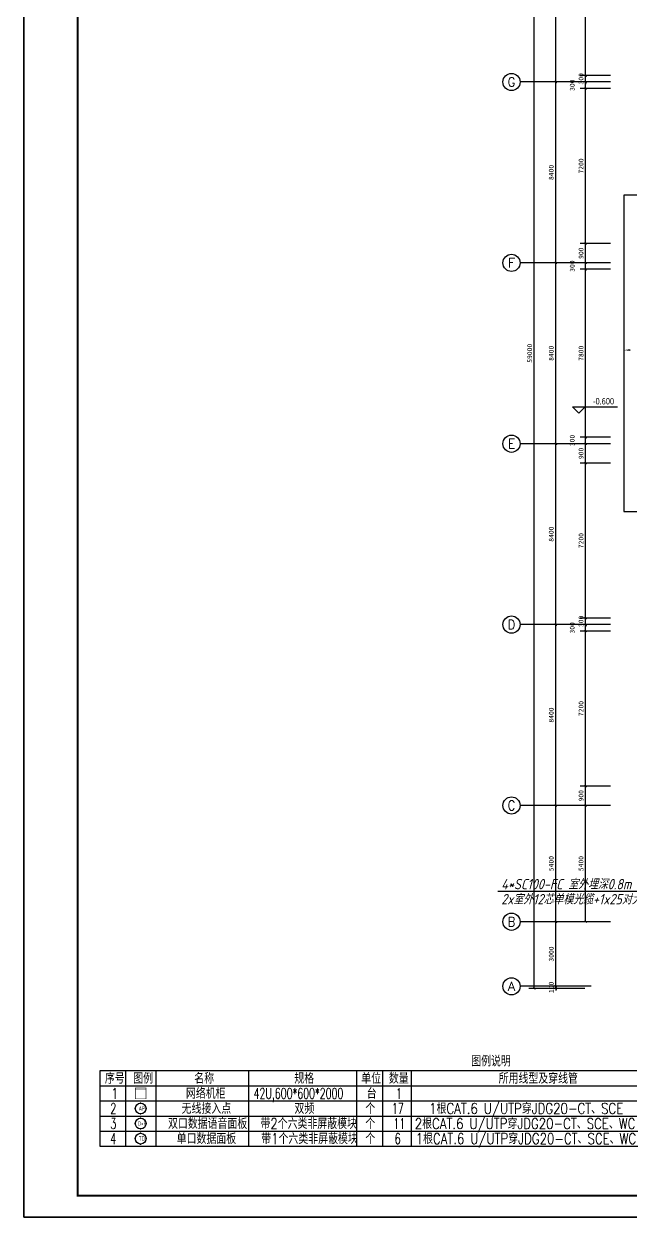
# Model space of a CAD drawing. Extents: x 9734459 to 9908434, y 5249905 to 5598782.
# Drawn here: x 9734459 to 9762607, y 5249905 to 5305325 of the extents above; entities that cross this region are included whole.
import ezdxf
from ezdxf.enums import TextEntityAlignment as Align

# ---------------------------------------------------------------- set-up
doc = ezdxf.new("R2010")
doc.units = 0
doc.header["$LTSCALE"] = 1000
doc.header["$MEASUREMENT"] = 0
doc.linetypes.add('接地线', pattern=[1.35002, 0.5, -1e-05, 1e-05, 0.5, -0.125, 0.1, -0.125])
for name, color, linetype in [('1-建筑底图', 8, 'Continuous'), ('AXIS_TEXT', 7, 'Continuous'), ('BTTK', 7, 'Continuous'), ('CABLETRAY_DIM', 3, 'Continuous'), ('PUB_TITLE', 7, 'Continuous'), ('TEL_TAB', 7, 'Continuous'), ('电-线路-接地网', 6, '接地线')]:
    doc.layers.add(name, color=color, linetype=linetype)
doc.layers.add('yichutu', color=7, linetype='Continuous', true_color=0xffffff, plot=False)
doc.styles.add('_TCH_AXIS', font='COMPLEX', dxfattribs={"bigfont": 'GBCBIG'})
doc.styles.add('_TCH_DIM', font='')
doc.styles.add('_TEL_ATTDEF', font='GBENOR', dxfattribs={"width": 0.8, "height": 3, "bigfont": 'GBCBIG'})
doc.styles.add('_TEL_DIM', font='SIMPLEX', dxfattribs={"width": 0.8, "height": 3.5, "bigfont": 'HZTXT'})
doc.styles.add('COMPLEX', font='COMPLEX')
doc.styles.add('HZ(TK)', font='tssdeng.shx', dxfattribs={"width": 0.9, "bigfont": 'tssdchn.shx'})
doc.styles.get("Standard").update_dxf_attribs({"font": 'gbeitc.shx', "bigfont": 'gbcbig.shx'})
doc.styles.add('黑体_T3', font='')
doc.styles.get('_TCH_DIM').set_extended_font_data('Microsoft YaHei')
doc.styles.get('黑体_T3').set_extended_font_data('SimHei')
doc.dimstyles.new('_TCH_ARCH&&100', dxfattribs={"dimtxt": 225.316456, "dimasz": 100, "dimexe": 250, "dimexo": 300, "dimgap": 100, "dimtad": 1, "dimdec": 0, "dimzin": 0, "dimdsep": 46, "dimtxsty": '黑体_T3', "dimblk": 'ARCHTICK', "dimcen": 0.09, "dimclrt": 7, "dimazin": 2, "dimtfac": 1, "dimtdec": 0, "dimtix": 1, "dimtmove": 2, "dimatfit": 3, "dimfxl": 100, "dimtolj": 1, "dimtzin": 0, "dimarcsym": 0})

# ---------------------------------------------------------------- blocks, each defined once
blk = doc.blocks.new('vhtemplate_2020年新竖式图框_A0')
at = {"layer": 'PUB_TITLE', "color": 7}
blk.add_lwpolyline([(0, 0), (1189, 0), (1189, 841), (0, 841)], close=True, dxfattribs=at)
at = {"layer": 'PUB_TITLE', "const_width": 1}
blk.add_lwpolyline([(25, 10), (1179, 10), (1179, 831), (25, 831)], close=True, dxfattribs=at)
at = {"layer": 'BTTK', "color": 4, "style": 'HZ(TK)', "width": 0.9}
for tag, p in [('合作单位', (1144, 743.5)), ('建设单位', (1144, 209.5)), ('工程名称', (1144, 176.5)), ('子项名称', (1154, 160)), ('图纸名称', (1144, 141))]:
    blk.add_attdef(tag, text='', height=3.5, dxfattribs=at).set_placement(p, align=Align.MIDDLE_CENTER)
for tag, p in [('注册证书号', (1156.5, 309.01)), ('注册印章号', (1156.5, 301.01)), ('设计号', (1154, 193)), ('图别', (1137.75, 34)), ('图号', (1170.25, 34)), ('版本号', (1137.75, 26)), ('日期', (1170.25, 26))]:
    blk.add_attdef(tag, text='', height=3.5, dxfattribs=at).set_placement(p, align=Align.MIDDLE)
blk = doc.blocks.new('yct-1189-841-118900-84100-100-0.0')
at = {"layer": 'yichutu', "color": 7, "true_color": 0xffffff}
blk.add_lwpolyline([(0, 0), (0, 84100), (118900, 84100), (118900, 0)], close=True, dxfattribs=at)
blk = doc.blocks.new('_ArchTick')
at = {"color": 0, "linetype": 'ByBlock', "const_width": 0.4}
blk.add_lwpolyline([(-0.5, -0.5), (0.5, 0.5)], dxfattribs=at)
blk = doc.blocks.new('*D124')
at = {"layer": '1-建筑底图', "color": 0, "lineweight": -2, "transparency": 16777216}
for p, q in [((9582644, 5314633), (9581241, 5314633)), ((9581491, 5307433), (9581491, 5314633)), ((9582644, 5307433), (9581241, 5307433))]:
    blk.add_line(p, q, dxfattribs=at)
at = {"layer": 'Defpoints', "color": 0}
for p in [(9581491, 5314633), (9582944, 5314633), (9582944, 5307433)]:
    blk.add_point(p, dxfattribs=at)
at = {"layer": '1-建筑底图', "color": 0, "lineweight": -2, "transparency": 16777216, "xscale": 100, "yscale": 100, "zscale": 100}
for p, rotation in [((9581491, 5314633), 90), ((9581491, 5307433), 270)]:
    blk.add_blockref('_ArchTick', p, dxfattribs=dict(at, rotation=rotation))
at = {"layer": '1-建筑底图', "color": 7, "transparency": 16777216, "insert": (9581277, 5311033), "char_height": 225.3, "attachment_point": 5, "rotation": 90, "style": '黑体_T3'}
blk.add_mtext('\\A1;7200', dxfattribs=at)
blk = doc.blocks.new('*D125')
at = {"layer": '1-建筑底图', "color": 0, "lineweight": -2, "transparency": 16777216}
for p, q in [((9582644, 5307433), (9581241, 5307433)), ((9582644, 5307133), (9581241, 5307133)), ((9581491, 5307433), (9581491, 5307533)), ((9581491, 5307133), (9581491, 5307433)), ((9581491, 5307133), (9581491, 5307033))]:
    blk.add_line(p, q, dxfattribs=at)
at = {"layer": 'Defpoints', "color": 0}
for p in [(9581491, 5307433), (9582944, 5307433), (9582944, 5307133)]:
    blk.add_point(p, dxfattribs=at)
at = {"layer": '1-建筑底图', "color": 0, "lineweight": -2, "transparency": 16777216, "xscale": 100, "yscale": 100, "zscale": 100}
for p, rotation in [((9581491, 5307433), 270), ((9581491, 5307133), 90)]:
    blk.add_blockref('_ArchTick', p, dxfattribs=dict(at, rotation=rotation))
at = {"layer": '1-建筑底图', "color": 7, "transparency": 16777216, "insert": (9581277, 5307283), "char_height": 225.3, "attachment_point": 5, "rotation": 90, "style": '黑体_T3'}
blk.add_mtext('\\A1;300', dxfattribs=at)
blk = doc.blocks.new('*D126')
at = {"layer": '1-建筑底图', "color": 0, "lineweight": -2, "transparency": 16777216}
for p, q in [((9582644, 5307133), (9581241, 5307133)), ((9581491, 5306833), (9581491, 5307133)), ((9582644, 5306833), (9581241, 5306833))]:
    blk.add_line(p, q, dxfattribs=at)
at = {"layer": 'Defpoints', "color": 0}
for p in [(9581491, 5307133), (9582944, 5307133), (9582944, 5306833)]:
    blk.add_point(p, dxfattribs=at)
at = {"layer": '1-建筑底图', "color": 0, "lineweight": -2, "transparency": 16777216, "xscale": 100, "yscale": 100, "zscale": 100}
for p, rotation in [((9581491, 5307133), 90), ((9581491, 5306833), 270)]:
    blk.add_blockref('_ArchTick', p, dxfattribs=dict(at, rotation=rotation))
at = {"layer": '1-建筑底图', "color": 7, "transparency": 16777216, "insert": (9580866, 5306983), "char_height": 225.3, "attachment_point": 5, "rotation": 90, "style": '黑体_T3'}
blk.add_mtext('\\A1;300', dxfattribs=at)
blk = doc.blocks.new('*D127')
at = {"layer": '1-建筑底图', "color": 0, "lineweight": -2, "transparency": 16777216}
for p, q in [((9582644, 5306833), (9581241, 5306833)), ((9581491, 5299633), (9581491, 5306833)), ((9582644, 5299633), (9581241, 5299633))]:
    blk.add_line(p, q, dxfattribs=at)
at = {"layer": 'Defpoints', "color": 0}
for p in [(9581491, 5306833), (9582944, 5306833), (9582944, 5299633)]:
    blk.add_point(p, dxfattribs=at)
at = {"layer": '1-建筑底图', "color": 0, "lineweight": -2, "transparency": 16777216, "xscale": 100, "yscale": 100, "zscale": 100}
for p, rotation in [((9581491, 5306833), 90), ((9581491, 5299633), 270)]:
    blk.add_blockref('_ArchTick', p, dxfattribs=dict(at, rotation=rotation))
at = {"layer": '1-建筑底图', "color": 7, "transparency": 16777216, "insert": (9581277, 5303233), "char_height": 225.3, "attachment_point": 5, "rotation": 90, "style": '黑体_T3'}
blk.add_mtext('\\A1;7200', dxfattribs=at)
blk = doc.blocks.new('*D128')
at = {"layer": '1-建筑底图', "color": 0, "lineweight": -2, "transparency": 16777216}
for p, q in [((9582644, 5299633), (9581241, 5299633)), ((9581491, 5298733), (9581491, 5299633)), ((9582644, 5298733), (9581241, 5298733))]:
    blk.add_line(p, q, dxfattribs=at)
at = {"layer": 'Defpoints', "color": 0}
for p in [(9581491, 5299633), (9582944, 5299633), (9582944, 5298733)]:
    blk.add_point(p, dxfattribs=at)
at = {"layer": '1-建筑底图', "color": 0, "lineweight": -2, "transparency": 16777216, "xscale": 100, "yscale": 100, "zscale": 100}
for p, rotation in [((9581491, 5299633), 90), ((9581491, 5298733), 270)]:
    blk.add_blockref('_ArchTick', p, dxfattribs=dict(at, rotation=rotation))
at = {"layer": '1-建筑底图', "color": 7, "transparency": 16777216, "insert": (9581277, 5299183), "char_height": 225.3, "attachment_point": 5, "rotation": 90, "style": '黑体_T3'}
blk.add_mtext('\\A1;900', dxfattribs=at)
blk = doc.blocks.new('*D129')
at = {"layer": '1-建筑底图', "color": 0, "lineweight": -2, "transparency": 16777216}
for p, q in [((9582644, 5298733), (9581241, 5298733)), ((9581491, 5298433), (9581491, 5298733)), ((9582644, 5298433), (9581241, 5298433))]:
    blk.add_line(p, q, dxfattribs=at)
at = {"layer": 'Defpoints', "color": 0}
for p in [(9581491, 5298733), (9582944, 5298733), (9582944, 5298433)]:
    blk.add_point(p, dxfattribs=at)
at = {"layer": '1-建筑底图', "color": 0, "lineweight": -2, "transparency": 16777216, "xscale": 100, "yscale": 100, "zscale": 100}
for p, rotation in [((9581491, 5298733), 90), ((9581491, 5298433), 270)]:
    blk.add_blockref('_ArchTick', p, dxfattribs=dict(at, rotation=rotation))
at = {"layer": '1-建筑底图', "color": 7, "transparency": 16777216, "insert": (9580866, 5298583), "char_height": 225.3, "attachment_point": 5, "rotation": 90, "style": '黑体_T3'}
blk.add_mtext('\\A1;300', dxfattribs=at)
blk = doc.blocks.new('*D130')
at = {"layer": '1-建筑底图', "color": 0, "lineweight": -2, "transparency": 16777216}
for p, q in [((9582644, 5298433), (9581241, 5298433)), ((9581491, 5290633), (9581491, 5298433)), ((9582644, 5290633), (9581241, 5290633))]:
    blk.add_line(p, q, dxfattribs=at)
at = {"layer": 'Defpoints', "color": 0}
for p in [(9581491, 5298433), (9582944, 5298433), (9582944, 5290633)]:
    blk.add_point(p, dxfattribs=at)
at = {"layer": '1-建筑底图', "color": 0, "lineweight": -2, "transparency": 16777216, "xscale": 100, "yscale": 100, "zscale": 100}
for p, rotation in [((9581491, 5298433), 90), ((9581491, 5290633), 270)]:
    blk.add_blockref('_ArchTick', p, dxfattribs=dict(at, rotation=rotation))
at = {"layer": '1-建筑底图', "color": 7, "transparency": 16777216, "insert": (9581277, 5294533), "char_height": 225.3, "attachment_point": 5, "rotation": 90, "style": '黑体_T3'}
blk.add_mtext('\\A1;7800', dxfattribs=at)
blk = doc.blocks.new('*D131')
at = {"layer": '1-建筑底图', "color": 0, "lineweight": -2, "transparency": 16777216}
for p, q in [((9582644, 5290633), (9581241, 5290633)), ((9581491, 5290333), (9581491, 5290633)), ((9582644, 5290333), (9581241, 5290333))]:
    blk.add_line(p, q, dxfattribs=at)
at = {"layer": 'Defpoints', "color": 0}
for p in [(9581491, 5290633), (9582944, 5290633), (9582944, 5290333)]:
    blk.add_point(p, dxfattribs=at)
at = {"layer": '1-建筑底图', "color": 0, "lineweight": -2, "transparency": 16777216, "xscale": 100, "yscale": 100, "zscale": 100}
for p, rotation in [((9581491, 5290633), 90), ((9581491, 5290333), 270)]:
    blk.add_blockref('_ArchTick', p, dxfattribs=dict(at, rotation=rotation))
at = {"layer": '1-建筑底图', "color": 7, "transparency": 16777216, "insert": (9580866, 5290483), "char_height": 225.3, "attachment_point": 5, "rotation": 90, "style": '黑体_T3'}
blk.add_mtext('\\A1;300', dxfattribs=at)
blk = doc.blocks.new('*D132')
at = {"layer": '1-建筑底图', "color": 0, "lineweight": -2, "transparency": 16777216}
for p, q in [((9582644, 5290333), (9581241, 5290333)), ((9581491, 5289433), (9581491, 5290333)), ((9582644, 5289433), (9581241, 5289433))]:
    blk.add_line(p, q, dxfattribs=at)
at = {"layer": 'Defpoints', "color": 0}
for p in [(9581491, 5290333), (9582944, 5290333), (9582944, 5289433)]:
    blk.add_point(p, dxfattribs=at)
at = {"layer": '1-建筑底图', "color": 0, "lineweight": -2, "transparency": 16777216, "xscale": 100, "yscale": 100, "zscale": 100}
for p, rotation in [((9581491, 5290333), 90), ((9581491, 5289433), 270)]:
    blk.add_blockref('_ArchTick', p, dxfattribs=dict(at, rotation=rotation))
at = {"layer": '1-建筑底图', "color": 7, "transparency": 16777216, "insert": (9581277, 5289883), "char_height": 225.3, "attachment_point": 5, "rotation": 90, "style": '黑体_T3'}
blk.add_mtext('\\A1;900', dxfattribs=at)
blk = doc.blocks.new('*D133')
at = {"layer": '1-建筑底图', "color": 0, "lineweight": -2, "transparency": 16777216}
for p, q in [((9582644, 5289433), (9581241, 5289433)), ((9581491, 5282233), (9581491, 5289433)), ((9582644, 5282233), (9581241, 5282233))]:
    blk.add_line(p, q, dxfattribs=at)
at = {"layer": 'Defpoints', "color": 0}
for p in [(9581491, 5289433), (9582944, 5289433), (9582944, 5282233)]:
    blk.add_point(p, dxfattribs=at)
at = {"layer": '1-建筑底图', "color": 0, "lineweight": -2, "transparency": 16777216, "xscale": 100, "yscale": 100, "zscale": 100}
for p, rotation in [((9581491, 5289433), 90), ((9581491, 5282233), 270)]:
    blk.add_blockref('_ArchTick', p, dxfattribs=dict(at, rotation=rotation))
at = {"layer": '1-建筑底图', "color": 7, "transparency": 16777216, "insert": (9581277, 5285833), "char_height": 225.3, "attachment_point": 5, "rotation": 90, "style": '黑体_T3'}
blk.add_mtext('\\A1;7200', dxfattribs=at)
blk = doc.blocks.new('*D134')
at = {"layer": '1-建筑底图', "color": 0, "lineweight": -2, "transparency": 16777216}
for p, q in [((9582644, 5282233), (9581241, 5282233)), ((9581491, 5282233), (9581491, 5282333)), ((9581491, 5281933), (9581491, 5282233)), ((9582644, 5281933), (9581241, 5281933)), ((9581491, 5281933), (9581491, 5281833))]:
    blk.add_line(p, q, dxfattribs=at)
at = {"layer": 'Defpoints', "color": 0}
for p in [(9581491, 5282233), (9582944, 5282233), (9582944, 5281933)]:
    blk.add_point(p, dxfattribs=at)
at = {"layer": '1-建筑底图', "color": 0, "lineweight": -2, "transparency": 16777216, "xscale": 100, "yscale": 100, "zscale": 100}
for p, rotation in [((9581491, 5282233), 270), ((9581491, 5281933), 90)]:
    blk.add_blockref('_ArchTick', p, dxfattribs=dict(at, rotation=rotation))
at = {"layer": '1-建筑底图', "color": 7, "transparency": 16777216, "insert": (9581277, 5282083), "char_height": 225.3, "attachment_point": 5, "rotation": 90, "style": '黑体_T3'}
blk.add_mtext('\\A1;300', dxfattribs=at)
blk = doc.blocks.new('*D135')
at = {"layer": '1-建筑底图', "color": 0, "lineweight": -2, "transparency": 16777216}
for p, q in [((9582644, 5281933), (9581241, 5281933)), ((9582644, 5281633), (9581241, 5281633)), ((9581491, 5281633), (9581491, 5281933))]:
    blk.add_line(p, q, dxfattribs=at)
at = {"layer": 'Defpoints', "color": 0}
for p in [(9581491, 5281933), (9582944, 5281933), (9582944, 5281633)]:
    blk.add_point(p, dxfattribs=at)
at = {"layer": '1-建筑底图', "color": 0, "lineweight": -2, "transparency": 16777216, "xscale": 100, "yscale": 100, "zscale": 100}
for p, rotation in [((9581491, 5281933), 90), ((9581491, 5281633), 270)]:
    blk.add_blockref('_ArchTick', p, dxfattribs=dict(at, rotation=rotation))
at = {"layer": '1-建筑底图', "color": 7, "transparency": 16777216, "insert": (9580866, 5281783), "char_height": 225.3, "attachment_point": 5, "rotation": 90, "style": '黑体_T3'}
blk.add_mtext('\\A1;300', dxfattribs=at)
blk = doc.blocks.new('*D136')
at = {"layer": '1-建筑底图', "color": 0, "lineweight": -2, "transparency": 16777216}
for p, q in [((9582644, 5281633), (9581241, 5281633)), ((9581491, 5274433), (9581491, 5281633)), ((9582644, 5274433), (9581241, 5274433))]:
    blk.add_line(p, q, dxfattribs=at)
at = {"layer": 'Defpoints', "color": 0}
for p in [(9581491, 5281633), (9582944, 5281633), (9582944, 5274433)]:
    blk.add_point(p, dxfattribs=at)
at = {"layer": '1-建筑底图', "color": 0, "lineweight": -2, "transparency": 16777216, "xscale": 100, "yscale": 100, "zscale": 100}
for p, rotation in [((9581491, 5281633), 90), ((9581491, 5274433), 270)]:
    blk.add_blockref('_ArchTick', p, dxfattribs=dict(at, rotation=rotation))
at = {"layer": '1-建筑底图', "color": 7, "transparency": 16777216, "insert": (9581277, 5278033), "char_height": 225.3, "attachment_point": 5, "rotation": 90, "style": '黑体_T3'}
blk.add_mtext('\\A1;7200', dxfattribs=at)
blk = doc.blocks.new('*D137')
at = {"layer": '1-建筑底图', "color": 0, "lineweight": -2, "transparency": 16777216}
for p, q in [((9582644, 5274433), (9581241, 5274433)), ((9581491, 5273533), (9581491, 5274433)), ((9582644, 5273533), (9581241, 5273533))]:
    blk.add_line(p, q, dxfattribs=at)
at = {"layer": 'Defpoints', "color": 0}
for p in [(9581491, 5274433), (9582944, 5274433), (9582944, 5273533)]:
    blk.add_point(p, dxfattribs=at)
at = {"layer": '1-建筑底图', "color": 0, "lineweight": -2, "transparency": 16777216, "xscale": 100, "yscale": 100, "zscale": 100}
for p, rotation in [((9581491, 5274433), 90), ((9581491, 5273533), 270)]:
    blk.add_blockref('_ArchTick', p, dxfattribs=dict(at, rotation=rotation))
at = {"layer": '1-建筑底图', "color": 7, "transparency": 16777216, "insert": (9581277, 5273983), "char_height": 225.3, "attachment_point": 5, "rotation": 90, "style": '黑体_T3'}
blk.add_mtext('\\A1;900', dxfattribs=at)
blk = doc.blocks.new('*D138')
at = {"layer": '1-建筑底图', "color": 0, "lineweight": -2, "transparency": 16777216}
for p, q in [((9582644, 5273533), (9581241, 5273533)), ((9581491, 5268133), (9581491, 5273533)), ((9582644, 5268133), (9581241, 5268133))]:
    blk.add_line(p, q, dxfattribs=at)
at = {"layer": 'Defpoints', "color": 0}
for p in [(9581491, 5273533), (9582944, 5273533), (9582944, 5268133)]:
    blk.add_point(p, dxfattribs=at)
at = {"layer": '1-建筑底图', "color": 0, "lineweight": -2, "transparency": 16777216, "xscale": 100, "yscale": 100, "zscale": 100}
for p, rotation in [((9581491, 5273533), 90), ((9581491, 5268133), 270)]:
    blk.add_blockref('_ArchTick', p, dxfattribs=dict(at, rotation=rotation))
at = {"layer": '1-建筑底图', "color": 7, "transparency": 16777216, "insert": (9581277, 5270833), "char_height": 225.3, "attachment_point": 5, "rotation": 90, "style": '黑体_T3'}
blk.add_mtext('\\A1;5400', dxfattribs=at)
blk = doc.blocks.new('*D140')
at = {"layer": '1-建筑底图', "color": 0, "lineweight": -2, "transparency": 16777216}
for p, q in [((9581451, 5324033), (9578856, 5324033)), ((9579106, 5265033), (9579106, 5324033)), ((9581451, 5265033), (9578856, 5265033))]:
    blk.add_line(p, q, dxfattribs=at)
at = {"layer": 'Defpoints', "color": 0}
for p in [(9579106, 5324033), (9581751, 5324033), (9581751, 5265033)]:
    blk.add_point(p, dxfattribs=at)
at = {"layer": '1-建筑底图', "color": 0, "lineweight": -2, "transparency": 16777216, "xscale": 100, "yscale": 100, "zscale": 100}
for p, rotation in [((9579106, 5324033), 90), ((9579106, 5265033), 270)]:
    blk.add_blockref('_ArchTick', p, dxfattribs=dict(at, rotation=rotation))
at = {"layer": '1-建筑底图', "color": 7, "transparency": 16777216, "insert": (9578892, 5294533), "char_height": 225.3, "attachment_point": 5, "rotation": 90, "style": '黑体_T3'}
blk.add_mtext('\\A1;59000', dxfattribs=at)
blk = doc.blocks.new('*D163')
at = {"layer": '1-建筑底图', "color": 0, "lineweight": -2, "transparency": 16777216}
for p, q in [((9581451, 5265133), (9579856, 5265133)), ((9581451, 5265033), (9579856, 5265033)), ((9580106, 5265133), (9580106, 5265233)), ((9580106, 5265033), (9580106, 5265133)), ((9580106, 5265033), (9580106, 5264933))]:
    blk.add_line(p, q, dxfattribs=at)
at = {"layer": 'Defpoints', "color": 0}
for p in [(9580106, 5265133), (9581751, 5265133), (9581751, 5265033)]:
    blk.add_point(p, dxfattribs=at)
at = {"layer": '1-建筑底图', "color": 0, "lineweight": -2, "transparency": 16777216, "xscale": 100, "yscale": 100, "zscale": 100}
for p, rotation in [((9580106, 5265133), 270), ((9580106, 5265033), 90)]:
    blk.add_blockref('_ArchTick', p, dxfattribs=dict(at, rotation=rotation))
at = {"layer": '1-建筑底图', "color": 7, "transparency": 16777216, "insert": (9579892, 5265083), "char_height": 225.3, "attachment_point": 5, "rotation": 90, "style": '黑体_T3'}
blk.add_mtext('\\A1;100', dxfattribs=at)
blk = doc.blocks.new('*D164')
at = {"layer": '1-建筑底图', "color": 0, "lineweight": -2, "transparency": 16777216}
for p, q in [((9581451, 5268133), (9579856, 5268133)), ((9580106, 5265133), (9580106, 5268133)), ((9581451, 5265133), (9579856, 5265133))]:
    blk.add_line(p, q, dxfattribs=at)
at = {"layer": 'Defpoints', "color": 0}
for p in [(9580106, 5268133), (9581751, 5268133), (9581751, 5265133)]:
    blk.add_point(p, dxfattribs=at)
at = {"layer": '1-建筑底图', "color": 0, "lineweight": -2, "transparency": 16777216, "xscale": 100, "yscale": 100, "zscale": 100}
for p, rotation in [((9580106, 5268133), 90), ((9580106, 5265133), 270)]:
    blk.add_blockref('_ArchTick', p, dxfattribs=dict(at, rotation=rotation))
at = {"layer": '1-建筑底图', "color": 7, "transparency": 16777216, "insert": (9579892, 5266633), "char_height": 225.3, "attachment_point": 5, "rotation": 90, "style": '黑体_T3'}
blk.add_mtext('\\A1;3000', dxfattribs=at)
blk = doc.blocks.new('*D165')
at = {"layer": '1-建筑底图', "color": 0, "lineweight": -2, "transparency": 16777216}
for p, q in [((9581451, 5273533), (9579856, 5273533)), ((9580106, 5268133), (9580106, 5273533)), ((9581451, 5268133), (9579856, 5268133))]:
    blk.add_line(p, q, dxfattribs=at)
at = {"layer": 'Defpoints', "color": 0}
for p in [(9580106, 5273533), (9581751, 5273533), (9581751, 5268133)]:
    blk.add_point(p, dxfattribs=at)
at = {"layer": '1-建筑底图', "color": 0, "lineweight": -2, "transparency": 16777216, "xscale": 100, "yscale": 100, "zscale": 100}
for p, rotation in [((9580106, 5273533), 90), ((9580106, 5268133), 270)]:
    blk.add_blockref('_ArchTick', p, dxfattribs=dict(at, rotation=rotation))
at = {"layer": '1-建筑底图', "color": 7, "transparency": 16777216, "insert": (9579892, 5270833), "char_height": 225.3, "attachment_point": 5, "rotation": 90, "style": '黑体_T3'}
blk.add_mtext('\\A1;5400', dxfattribs=at)
blk = doc.blocks.new('*D166')
at = {"layer": '1-建筑底图', "color": 0, "lineweight": -2, "transparency": 16777216}
for p, q in [((9581451, 5281933), (9579856, 5281933)), ((9580106, 5273533), (9580106, 5281933)), ((9581451, 5273533), (9579856, 5273533))]:
    blk.add_line(p, q, dxfattribs=at)
at = {"layer": 'Defpoints', "color": 0}
for p in [(9580106, 5281933), (9581751, 5281933), (9581751, 5273533)]:
    blk.add_point(p, dxfattribs=at)
at = {"layer": '1-建筑底图', "color": 0, "lineweight": -2, "transparency": 16777216, "xscale": 100, "yscale": 100, "zscale": 100}
for p, rotation in [((9580106, 5281933), 90), ((9580106, 5273533), 270)]:
    blk.add_blockref('_ArchTick', p, dxfattribs=dict(at, rotation=rotation))
at = {"layer": '1-建筑底图', "color": 7, "transparency": 16777216, "insert": (9579892, 5277733), "char_height": 225.3, "attachment_point": 5, "rotation": 90, "style": '黑体_T3'}
blk.add_mtext('\\A1;8400', dxfattribs=at)
blk = doc.blocks.new('*D167')
at = {"layer": '1-建筑底图', "color": 0, "lineweight": -2, "transparency": 16777216}
for p, q in [((9581451, 5290333), (9579856, 5290333)), ((9580106, 5281933), (9580106, 5290333)), ((9581451, 5281933), (9579856, 5281933))]:
    blk.add_line(p, q, dxfattribs=at)
at = {"layer": 'Defpoints', "color": 0}
for p in [(9580106, 5290333), (9581751, 5290333), (9581751, 5281933)]:
    blk.add_point(p, dxfattribs=at)
at = {"layer": '1-建筑底图', "color": 0, "lineweight": -2, "transparency": 16777216, "xscale": 100, "yscale": 100, "zscale": 100}
for p, rotation in [((9580106, 5290333), 90), ((9580106, 5281933), 270)]:
    blk.add_blockref('_ArchTick', p, dxfattribs=dict(at, rotation=rotation))
at = {"layer": '1-建筑底图', "color": 7, "transparency": 16777216, "insert": (9579892, 5286133), "char_height": 225.3, "attachment_point": 5, "rotation": 90, "style": '黑体_T3'}
blk.add_mtext('\\A1;8400', dxfattribs=at)
blk = doc.blocks.new('*D168')
at = {"layer": '1-建筑底图', "color": 0, "lineweight": -2, "transparency": 16777216}
for p, q in [((9581451, 5298733), (9579856, 5298733)), ((9580106, 5290333), (9580106, 5298733)), ((9581451, 5290333), (9579856, 5290333))]:
    blk.add_line(p, q, dxfattribs=at)
at = {"layer": 'Defpoints', "color": 0}
for p in [(9580106, 5298733), (9581751, 5298733), (9581751, 5290333)]:
    blk.add_point(p, dxfattribs=at)
at = {"layer": '1-建筑底图', "color": 0, "lineweight": -2, "transparency": 16777216, "xscale": 100, "yscale": 100, "zscale": 100}
for p, rotation in [((9580106, 5298733), 90), ((9580106, 5290333), 270)]:
    blk.add_blockref('_ArchTick', p, dxfattribs=dict(at, rotation=rotation))
at = {"layer": '1-建筑底图', "color": 7, "transparency": 16777216, "insert": (9579892, 5294533), "char_height": 225.3, "attachment_point": 5, "rotation": 90, "style": '黑体_T3'}
blk.add_mtext('\\A1;8400', dxfattribs=at)
blk = doc.blocks.new('*D169')
at = {"layer": '1-建筑底图', "color": 0, "lineweight": -2, "transparency": 16777216}
for p, q in [((9581451, 5307133), (9579856, 5307133)), ((9580106, 5298733), (9580106, 5307133)), ((9581451, 5298733), (9579856, 5298733))]:
    blk.add_line(p, q, dxfattribs=at)
at = {"layer": 'Defpoints', "color": 0}
for p in [(9580106, 5307133), (9581751, 5307133), (9581751, 5298733)]:
    blk.add_point(p, dxfattribs=at)
at = {"layer": '1-建筑底图', "color": 0, "lineweight": -2, "transparency": 16777216, "xscale": 100, "yscale": 100, "zscale": 100}
for p, rotation in [((9580106, 5307133), 90), ((9580106, 5298733), 270)]:
    blk.add_blockref('_ArchTick', p, dxfattribs=dict(at, rotation=rotation))
at = {"layer": '1-建筑底图', "color": 7, "transparency": 16777216, "insert": (9579892, 5302933), "char_height": 225.3, "attachment_point": 5, "rotation": 90, "style": '黑体_T3'}
blk.add_mtext('\\A1;8400', dxfattribs=at)
blk = doc.blocks.new('*D170')
at = {"layer": '1-建筑底图', "color": 0, "lineweight": -2, "transparency": 16777216}
for p, q in [((9581451, 5315533), (9579856, 5315533)), ((9580106, 5307133), (9580106, 5315533)), ((9581451, 5307133), (9579856, 5307133))]:
    blk.add_line(p, q, dxfattribs=at)
at = {"layer": 'Defpoints', "color": 0}
for p in [(9580106, 5315533), (9581751, 5315533), (9581751, 5307133)]:
    blk.add_point(p, dxfattribs=at)
at = {"layer": '1-建筑底图', "color": 0, "lineweight": -2, "transparency": 16777216, "xscale": 100, "yscale": 100, "zscale": 100}
for p, rotation in [((9580106, 5315533), 90), ((9580106, 5307133), 270)]:
    blk.add_blockref('_ArchTick', p, dxfattribs=dict(at, rotation=rotation))
at = {"layer": '1-建筑底图', "color": 7, "transparency": 16777216, "insert": (9579892, 5311333), "char_height": 225.3, "attachment_point": 5, "rotation": 90, "style": '黑体_T3'}
blk.add_mtext('\\A1;8400', dxfattribs=at)
blk = doc.blocks.new('_AXISO')
blk.add_circle((0, 0), 0.5)
at = {"layer": 'AXIS_TEXT', "style": 'COMPLEX', "width": 1.041667}
blk.add_attdef('A', text='', height=0.56, dxfattribs=at).set_placement((-0.25, -0.28), (0.25, -0.28), align=Align.FIT)
blk = doc.blocks.new('$equip_U$00000092(win7-PC-hzk)')
at = {"const_width": 0.05}
blk.add_lwpolyline([(-0.6, 1.2), (0.6, 1.2), (0.6, 0), (-0.6, 0)], close=True, dxfattribs=at)
blk.add_lwpolyline([(-0.6, 1.03), (0.6, 1.03)], dxfattribs=at)
at = {"color": 7, "style": '_TEL_DIM', "flags": 1}
for tag in ['A', 'REMARK']:
    blk.add_attdef(tag, text='', height=0.00002, dxfattribs=at).set_placement((0, 0), align=Align.MIDDLE_CENTER)
at = {"color": 7, "style": '_TEL_DIM'}
blk.add_attdef('$TEXT$', text='', height=0.00002, dxfattribs=at).set_placement((0, 0), align=Align.MIDDLE_CENTER)
blk = doc.blocks.new('$equip$00003217')
at = {"const_width": 0.05}
blk.add_lwpolyline([(0, 0.5, -1), (0, -0.5, -1), (0, 0.5, 0.021884)], format="xyb", dxfattribs=at)
blk.add_circle((0, 0), 0.5)
for p in [(-0.5, 0), (0, 0.5), (0.5, 0), (0, -0.5)]:
    blk.add_point(p)
at = {"color": 7, "style": '_TEL_ATTDEF'}
blk.add_attdef('$TEXT$', text='', height=0.4, dxfattribs=at).set_placement((0, 0), align=Align.MIDDLE_CENTER)
at = {"color": 7, "style": '_TEL_DIM', "flags": 1}
for tag in ['A', 'REMARK']:
    blk.add_attdef(tag, text='', height=0.00002, dxfattribs=at).set_placement((0, 0), align=Align.MIDDLE_CENTER)
blk = doc.blocks.new('$equip$00003209')
at = {"const_width": 0.05}
blk.add_lwpolyline([(0, 0.5, -1), (0, -0.5, -1), (0, 0.5, 0.021884)], format="xyb", dxfattribs=at)
blk.add_circle((0, 0), 0.5)
for p in [(-0.5, 0), (0, 0.5), (0.5, 0), (0, -0.5)]:
    blk.add_point(p)
at = {"color": 7, "style": '_TEL_ATTDEF'}
blk.add_attdef('$TEXT$', text='', height=0.4, dxfattribs=at).set_placement((0, 0), align=Align.MIDDLE_CENTER)
at = {"color": 7, "style": '_TEL_DIM', "flags": 1}
for tag in ['A', 'REMARK']:
    blk.add_attdef(tag, text='', height=0.00002, dxfattribs=at).set_placement((0, 0), align=Align.MIDDLE_CENTER)
blk = doc.blocks.new('1-建筑底图')
at = {"layer": '1-建筑底图'}
for p, q in [((-10095, 38500), (-13397.6, 38500)), ((-10095, 30100), (-13397.6, 30100)), ((-10670.2, 23120.1), (-10970.2, 23420.1)), ((-10970.2, 23420.1), (-8875.8, 23420.1)), ((-10670.2, 23120.1), (-10370.2, 23420.1)), ((-10095, 21700), (-13397.6, 21700)), ((-10095, 13300), (-13397.6, 13300)), ((-10095, 4900), (-13397.6, 4900)), ((-10095, -500), (-13397.6, -500)), ((-10095, -3500), (-13397.6, -3500))]:
    blk.add_line(p, q, dxfattribs=at)
blk.add_lwpolyline([(-4800, 33250), (-8580, 33250), (-8580, 18550), (-4800, 18550)], dxfattribs=at)
blk.add_lwpolyline([(-7347.7, 26050, 0, 0, 0), (-8580, 26050, 0, 80, 0), (-8280, 26050, 0, 0, 0)], format="xyseb", dxfattribs=at)
ref = blk.add_blockref('_AXISO', (-13797.6, 38500), dxfattribs=dict(at, xscale=800, yscale=800, zscale=800))
ref.add_attrib('A', 'G', dxfattribs={"layer": 'AXIS_TEXT', "height": 425.2, "style": '_TCH_AXIS'}).set_placement((-13979.8, 38287.4), (-13615.4, 38287.4), align=Align.FIT)
ref = blk.add_blockref('_AXISO', (-13797.6, 30100), dxfattribs=dict(at, xscale=800, yscale=800, zscale=800))
ref.add_attrib('A', 'F', dxfattribs={"layer": 'AXIS_TEXT', "height": 445.4, "style": '_TCH_AXIS'}).set_placement((-13967.3, 29877.3), (-13627.9, 29877.3), align=Align.FIT)
ref = blk.add_blockref('_AXISO', (-13797.6, 21700), dxfattribs=dict(at, xscale=800, yscale=800, zscale=800))
ref.add_attrib('A', 'E', dxfattribs={"layer": 'AXIS_TEXT', "height": 445.4, "style": '_TCH_AXIS'}).set_placement((-13967.3, 21477.3), (-13627.9, 21477.3), align=Align.FIT)
ref = blk.add_blockref('_AXISO', (-13797.6, 13300), dxfattribs=dict(at, xscale=800, yscale=800, zscale=800))
ref.add_attrib('A', 'D', dxfattribs={"layer": 'AXIS_TEXT', "height": 435.3, "style": '_TCH_AXIS'}).set_placement((-13973.8, 13082.4), (-13621.4, 13082.4), align=Align.FIT)
ref = blk.add_blockref('_AXISO', (-13797.6, 4900), dxfattribs=dict(at, xscale=800, yscale=800, zscale=800))
ref.add_attrib('A', 'C', dxfattribs={"layer": 'AXIS_TEXT', "height": 455.7, "style": '_TCH_AXIS'}).set_placement((-13960.3, 4672.2), (-13634.8, 4672.2), align=Align.FIT)
ref = blk.add_blockref('_AXISO', (-13797.6, -500), dxfattribs=dict(at, xscale=800, yscale=800, zscale=800))
ref.add_attrib('A', 'B', dxfattribs={"layer": 'AXIS_TEXT', "height": 435.3, "style": '_TCH_AXIS'}).set_placement((-13973.8, -717.6), (-13621.4, -717.6), align=Align.FIT)
ref = blk.add_blockref('_AXISO', (-13797.6, -3500), dxfattribs=dict(at, xscale=800, yscale=800, zscale=800))
ref.add_attrib('A', 'A', dxfattribs={"layer": 'AXIS_TEXT', "height": 425.2, "style": '_TCH_AXIS'}).set_placement((-13979.8, -3712.6), (-13615.4, -3712.6), align=Align.FIT)
at = {"layer": '1-建筑底图', "style": '_TCH_DIM', "width": 0.705882}
blk.add_text('-0.600', height=297.5, dxfattribs=at).set_placement((-10005.8, 23525.1))
at = {"layer": '1-建筑底图'}
for p1, p2, distance, picture, middle in [((-10095, -3600), (-10095, 55400), 2644.7, '*D140', (-12953.6, 25900)), ((-10095, 38500), (-10095, 46900), 1644.7, '*D170', (-11953.6, 42700)), ((-8901.5, 38800), (-8901.5, 46000), 1453, '*D124', (-10568.4, 42400)), ((-8901.5, 38500), (-8901.5, 38800), 1453, '*D125', (-10568.4, 38650)), ((-10095, 30100), (-10095, 38500), 1644.7, '*D169', (-11953.6, 34300)), ((-8901.5, 31000), (-8901.5, 38200), 1453, '*D127', (-10568.4, 34600)), ((-8901.5, 30100), (-8901.5, 31000), 1453, '*D128', (-10568.4, 30550)), ((-10095, 21700), (-10095, 30100), 1644.7, '*D168', (-11953.6, 25900)), ((-8901.5, 22000), (-8901.5, 29800), 1453, '*D130', (-10568.4, 25900)), ((-10095, 13300), (-10095, 21700), 1644.7, '*D167', (-11953.6, 17500)), ((-8901.5, 20800), (-8901.5, 21700), 1453, '*D132', (-10568.4, 21250)), ((-8901.5, 13600), (-8901.5, 20800), 1453, '*D133', (-10568.4, 17200)), ((-10095, 4900), (-10095, 13300), 1644.7, '*D166', (-11953.6, 9100)), ((-8901.5, 13300), (-8901.5, 13600), 1453, '*D134', (-10568.4, 13450)), ((-8901.5, 5800), (-8901.5, 13000), 1453, '*D136', (-10568.4, 9400)), ((-8901.5, 4900), (-8901.5, 5800), 1453, '*D137', (-10568.4, 5350)), ((-10095, -500), (-10095, 4900), 1644.7, '*D165', (-11953.6, 2200)), ((-8901.5, -500), (-8901.5, 4900), 1453, '*D138', (-10568.4, 2200)), ((-10095, -3500), (-10095, -500), 1644.7, '*D164', (-11953.6, -2000)), ((-10095, -3600), (-10095, -3500), 1644.7, '*D163', (-11953.6, -3550))]:
    dim = blk.add_aligned_dim(p1=p1, p2=p2, distance=distance, dimstyle='_TCH_ARCH&&100', dxfattribs=at)
    dim.commit()
    dim.dimension.update_dxf_attribs({"geometry": picture, "text_midpoint": middle, "insert": (-9591845.6, -5268632.6)})
for base, p1, p2, picture, middle in [((-10354.4, 38500), (-8901.5, 38200), (-8901.5, 38500), '*D126', (-10979.4, 38350)), ((-10354.4, 30100), (-8901.5, 29800), (-8901.5, 30100), '*D129', (-10979.4, 29950)), ((-10354.4, 22000), (-8901.5, 21700), (-8901.5, 22000), '*D131', (-10979.4, 21850)), ((-10354.4, 13300), (-8901.5, 13000), (-8901.5, 13300), '*D135', (-10979.4, 13150))]:
    dim = blk.add_linear_dim(base=base, p1=p1, p2=p2, angle=90, dimstyle='_TCH_ARCH&&100', dxfattribs=at)
    dim.commit()
    dim.dimension.update_dxf_attribs({"geometry": picture, "text_midpoint": middle, "dimtype": 129, "insert": (-9591845.6, -5268632.6)})

msp = doc.modelspace()

# ---------------------------------------------------------------- linework, layer by layer
at = {"layer": 'CABLETRAY_DIM', "linetype": 'ByBlock'}
msp.add_line((9768167, 5265030), (9756472, 5265030), dxfattribs=at)
at = {"layer": 'TEL_TAB'}
msp.add_lwpolyline([(9737982, 5253201), (9773960, 5253201), (9773960, 5256701), (9737982, 5256701)], close=True, dxfattribs=at)
for points in [[(9739182, 5256701), (9739182, 5253201)], [(9740582, 5256701), (9740582, 5253201)], [(9744882, 5256701), (9744882, 5253201)], [(9749907, 5256701), (9749907, 5253201)], [(9751107, 5256701), (9751107, 5253201)], [(9752445, 5256701), (9752445, 5253201)], [(9737982, 5256001), (9773960, 5256001)], [(9737982, 5255301), (9773960, 5255301)], [(9737982, 5254601), (9773960, 5254601)], [(9737982, 5253901), (9773960, 5253901)]]:
    msp.add_lwpolyline(points, dxfattribs=at)

# ---------------------------------------------------------------- block references
at = {"layer": '1-建筑底图'}
msp.add_blockref('1-建筑底图', (9770897, 5264125), dxfattribs=at)
at = {"layer": 'TEL_TAB', "color": 0}
for name, p, xscale, yscale, zscale in [('$equip_U$00000092(win7-PC-hzk)', (9739882, 5255401), 416.6666666019915, 416.6666666019915, 416.6666666019915), ('$equip$00003217', (9739882, 5254951, 0), 499.9999900000001, 499.9999900000001, 499.9999900000001), ('$equip$00003209', (9739882, 5254251, 0), 499.9999900000001, 499.9999900000001, 499.9999900000001), ('$equip$00003209', (9739882, 5253551, 0), 499.9999900000001, 499.9999900000001, 499.9999900000001)]:
    msp.add_blockref(name, p, dxfattribs=dict(at, xscale=xscale, yscale=yscale, zscale=zscale))
at = {"layer": 'yichutu', "linetype": 'ByBlock'}
msp.add_blockref('yct-1189-841-118900-84100-100-0.0', (9734459, 5249905), dxfattribs=at)
at = {"layer": '电-线路-接地网', "linetype": 'ByBlock', "xscale": 100, "yscale": 100, "zscale": 100}
msp.add_blockref('vhtemplate_2020年新竖式图框_A0', (9734459, 5249905), dxfattribs=at)

# ---------------------------------------------------------------- texts
at = {"color": 0}
for s, height, style, width, p in [('AP', 200, '_TEL_ATTDEF', 0.8, (9739788, 5254851, 0)), ('REMARK', 0.00833, '_TEL_DIM', 0.64, (9739882, 5255401)), ('D+P', 200, '_TEL_ATTDEF', 0.8, (9739748, 5254151, 0)), ('TD', 200, '_TEL_ATTDEF', 0.8, (9739791, 5253451, 0))]:
    msp.add_text(s, height=height, dxfattribs=dict(at, style=style, width=width)).set_placement(p)
at = {"layer": 'CABLETRAY_DIM', "color": 7, "linetype": 'ByBlock'}
for s, p in [('4*SC100-FC 室外埋深0.8m', (9756622, 5265130)), ('2x室外12芯单模光缆+1x25对大对数电缆（5类）', (9756622, 5264430))]:
    msp.add_text(s, height=482.27, dxfattribs=at).set_placement(p)
at = {"layer": 'TEL_TAB', "style": '_TEL_DIM'}
for s, width, p in [('图例说明', 0.8, (9755229, 5256901)), ('序号', 0.8, (9738221, 5256101)), ('图例', 0.8, (9739537, 5256101)), ('名称', 0.8, (9742371, 5256101)), ('规格', 0.8, (9747016, 5256101)), ('单位', 0.8, (9750124, 5256101)), ('数量', 0.8, (9751404, 5256101)), ('所用线型及穿线管', 0.8, (9756504, 5256101)), ('1', 0.64, (9738544, 5255401)), ('网络机柜', 0.8, (9741982, 5255401)), ('42U,600*600*2000', 0.64, (9745124, 5255401)), ('台', 0.8, (9750377, 5255401)), ('1', 0.64, (9751738, 5255401)), ('2', 0.64, (9738475, 5254701)), ('无线接入点', 0.8, (9741784, 5254701)), ('双频', 0.8, (9747023, 5254701)), ('个', 0.8, (9750313, 5254701)), ('17', 0.64, (9751547, 5254701)), ('1根CAT.6 U/UTP穿JDG20-CT、SCE', 0.8, (9753278, 5254701)), ('3', 0.64, (9738475, 5254001)), ('双口数据语音面板', 0.8, (9741152, 5254001)), ('带2个六类非屏蔽模块', 0.8, (9745442, 5254001)), ('个', 0.8, (9750313, 5254001)), ('11', 0.64, (9751616, 5254001)), ('2根CAT.6 U/UTP穿JDG20-CT、SCE、WC', 0.8, (9752611, 5254001)), ('单口数据面板', 0.8, (9741554, 5253301)), ('带1个六类非屏蔽模块', 0.8, (9745480, 5253301)), ('个', 0.8, (9750313, 5253301)), ('1根CAT.6 U/UTP穿JDG20-CT、SCE、WC', 0.8, (9752649, 5253301)), ('4', 0.64, (9738468, 5253301)), ('6', 0.64, (9751677, 5253301))]:
    msp.add_text(s, height=500, dxfattribs=dict(at, width=width)).set_placement(p)

doc.saveas('drawing.dxf')
